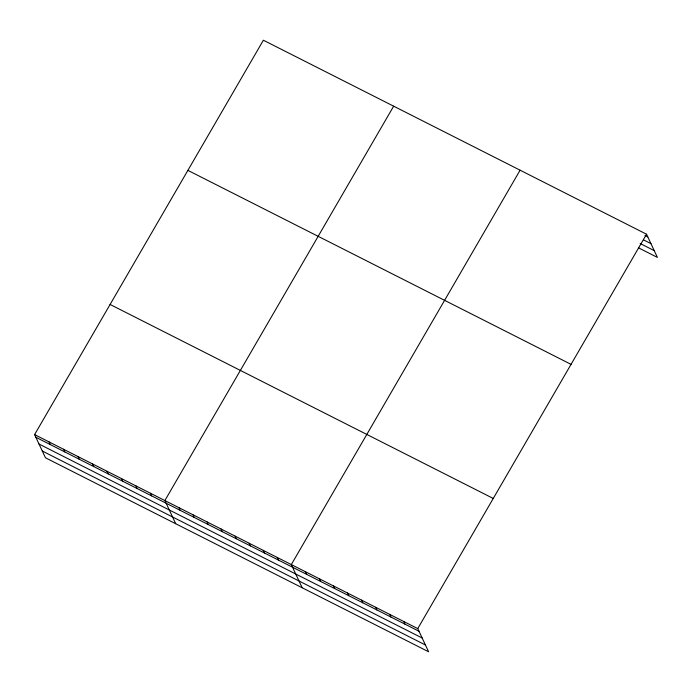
<?xml version="1.0" encoding="UTF-8"?>
<svg xmlns="http://www.w3.org/2000/svg" width="692" height="692" viewBox="0 0 692 692"><rect width="100%" height="100%" fill="white"/><g stroke="black" fill="none" stroke-linecap="round" stroke-linejoin="round"><path stroke-width="1.04" d="M34.6 434.602L417.76 628.596L428.616 651.778L45.456 457.784L34.6 434.602L263.384 40.222L646.544 234.216L657.4 257.398L638.664 247.909M393.653 106.187L164.878 500.558L175.733 523.74M520.099 170.197L291.315 564.577L302.179 587.759M417.76 628.596L646.544 234.216M644.979 235.444L647.781 236.872M643.465 239.847L650.956 243.645M640.178 243.506L654.225 250.625M187.887 170.37L571.047 364.364M110.097 304.463L493.258 498.456M35.846 437.257L419.006 631.251M39.011 444.03L422.181 638.024M42.281 451.011L425.45 645.005M403.713 621.485L404.958 624.132M389.665 614.375L390.902 617.022M375.618 607.256L376.855 609.912M361.561 600.146L362.807 602.793M347.514 593.035L348.759 595.682M333.466 585.916L334.712 588.572M319.419 578.806L320.655 581.453M305.371 571.696L306.608 574.343M277.267 557.467L278.513 560.113M263.219 550.356L264.465 553.003M249.172 543.237L250.409 545.893M235.124 536.127L236.361 538.783M221.068 529.017L222.314 531.664M207.02 521.898L208.266 524.553M192.973 514.787L194.218 517.443M178.925 507.677L180.171 510.324M150.398 493.232L151.643 495.887M135.926 485.905L137.163 488.552M121.446 478.579L122.692 481.225M106.975 471.243L108.22 473.899M92.503 463.917L93.74 466.572M78.023 456.59L79.269 459.237M63.552 449.264L64.788 451.911M49.071 441.928L50.317 444.584"/></g></svg>
